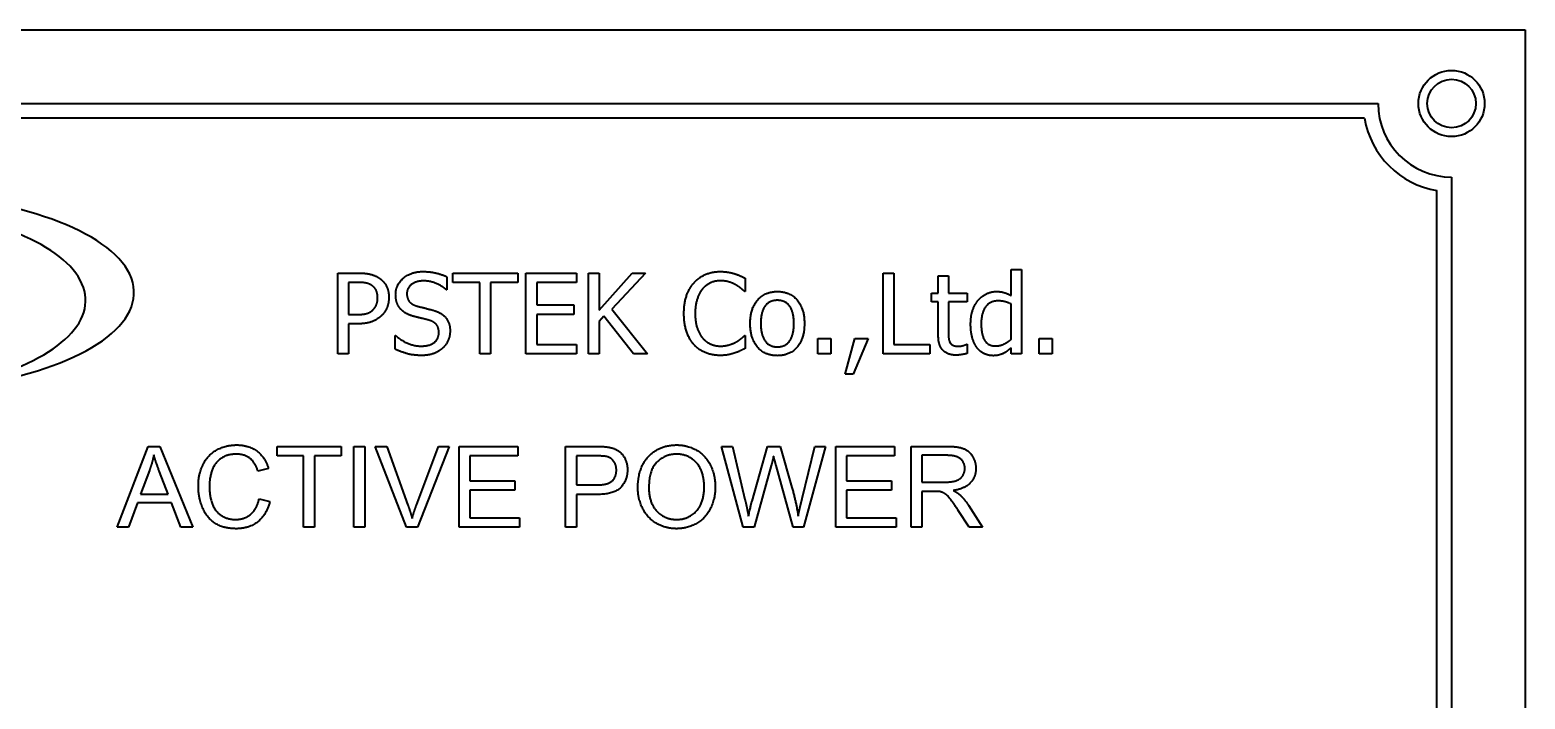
# Model space of a CAD drawing. Header units: millimetres. Extents: x 0 to 4205, y 0 to 2970.
# Drawn here: x 3429 to 3530.6, y 1779.7 to 1825.1 of the extents above; entities that cross this region are included whole.
import ezdxf

# ---------------------------------------------------------------- set-up
doc = ezdxf.new("R2010")
doc.units = ezdxf.units.MM
doc.header["$LTSCALE"] = 5
doc.layers.add('가시적인 것(ISO)', color=3, linetype='Continuous', lineweight=40)

msp = doc.modelspace()

# ---------------------------------------------------------------- linework, layer by layer
at = {"layer": '가시적인 것(ISO)'}
for p, q in [((3370.643, 1825.119), (3530.643, 1825.119)), ((3530.643, 1825.119), (3530.643, 1705.119)), ((3380.643, 1820.119), (3520.643, 1820.119)), ((3519.727, 1819.119), (3381.559, 1819.119)), ((3525.643, 1815.119), (3525.643, 1715.119)), ((3524.643, 1716.035), (3524.643, 1814.203)), ((3495.706, 1807.063), (3495.706, 1808.846)), ((3495.706, 1808.846), (3496.401, 1808.846)), ((3496.401, 1808.846), (3496.401, 1803.101)), ((3449.905, 1803.101), (3449.905, 1808.601)), ((3449.905, 1808.601), (3451.287, 1808.601)), ((3451.242, 1807.968), (3450.636, 1807.968)), ((3450.636, 1807.968), (3450.636, 1805.775)), ((3457.331, 1808.342), (3457.331, 1807.469)), ((3457.727, 1807.95), (3457.727, 1808.601)), ((3457.727, 1808.601), (3462.149, 1808.601)), ((3459.573, 1807.95), (3457.727, 1807.95)), ((3459.573, 1803.101), (3459.573, 1807.95)), ((3462.149, 1807.95), (3460.303, 1807.95)), ((3460.303, 1807.95), (3460.303, 1803.101)), ((3462.149, 1808.601), (3462.149, 1807.95)), ((3462.706, 1803.101), (3462.706, 1808.601)), ((3462.706, 1808.601), (3466.147, 1808.601)), ((3466.147, 1807.95), (3463.437, 1807.95)), ((3463.437, 1807.95), (3463.437, 1806.444)), ((3466.147, 1808.601), (3466.147, 1807.95)), ((3466.949, 1808.601), (3467.68, 1808.601)), ((3466.949, 1803.101), (3466.949, 1808.601)), ((3467.68, 1808.601), (3467.68, 1806.074)), ((3467.68, 1806.074), (3469.935, 1808.601)), ((3470.827, 1808.601), (3468.549, 1806.145)), ((3469.935, 1808.601), (3470.827, 1808.601)), ((3477.619, 1808.235), (3477.619, 1807.353)), ((3486.988, 1803.101), (3486.988, 1808.601)), ((3486.988, 1808.601), (3487.719, 1808.601)), ((3487.719, 1808.601), (3487.719, 1803.752)), ((3490.741, 1807.228), (3490.741, 1808.414)), ((3490.741, 1808.414), (3491.436, 1808.414)), ((3491.436, 1808.414), (3491.436, 1807.228)), ((3457.331, 1807.469), (3457.277, 1807.469)), ((3477.619, 1807.353), (3477.561, 1807.353)), ((3490.273, 1806.653), (3490.273, 1807.228)), ((3490.273, 1807.228), (3490.741, 1807.228)), ((3491.436, 1807.228), (3492.715, 1807.228)), ((3492.715, 1807.228), (3492.715, 1806.653)), ((3450.636, 1805.775), (3451.135, 1805.775)), ((3463.437, 1806.444), (3465.964, 1806.444)), ((3465.964, 1805.793), (3463.437, 1805.793)), ((3463.437, 1805.793), (3463.437, 1803.752)), ((3465.964, 1806.444), (3465.964, 1805.793)), ((3468.001, 1805.659), (3467.68, 1805.298)), ((3470.011, 1803.101), (3468.001, 1805.659)), ((3468.549, 1806.145), (3470.96, 1803.101)), ((3490.741, 1806.653), (3490.273, 1806.653)), ((3490.741, 1804.367), (3490.741, 1806.653)), ((3492.715, 1806.653), (3491.436, 1806.653)), ((3491.436, 1806.653), (3491.436, 1804.688)), ((3495.706, 1804.104), (3495.706, 1806.488)), ((3451.256, 1805.151), (3450.636, 1805.151)), ((3450.636, 1805.151), (3450.636, 1803.101)), ((3467.68, 1805.298), (3467.68, 1803.101)), ((3453.805, 1803.431), (3453.805, 1804.349)), ((3453.805, 1804.349), (3453.859, 1804.349)), ((3463.437, 1803.752), (3466.147, 1803.752)), ((3466.147, 1803.752), (3466.147, 1803.101)), ((3477.566, 1804.349), (3477.619, 1804.349)), ((3477.619, 1804.349), (3477.619, 1803.475)), ((3482.549, 1804.153), (3483.431, 1804.153)), ((3482.549, 1803.101), (3482.549, 1804.153)), ((3483.431, 1804.153), (3483.431, 1803.101)), ((3484.412, 1801.732), (3485.062, 1804.153)), ((3485.985, 1804.153), (3484.951, 1801.732)), ((3485.062, 1804.153), (3485.985, 1804.153)), ((3487.719, 1803.752), (3490.175, 1803.752)), ((3490.175, 1803.752), (3490.175, 1803.101)), ((3492.675, 1803.76), (3492.715, 1803.76)), ((3492.715, 1803.76), (3492.715, 1803.136)), ((3497.605, 1804.153), (3498.487, 1804.153)), ((3497.605, 1803.101), (3497.605, 1804.153)), ((3498.487, 1804.153), (3498.487, 1803.101)), ((3450.636, 1803.101), (3449.905, 1803.101)), ((3460.303, 1803.101), (3459.573, 1803.101)), ((3466.147, 1803.101), (3462.706, 1803.101)), ((3467.68, 1803.101), (3466.949, 1803.101)), ((3470.96, 1803.101), (3470.011, 1803.101)), ((3483.431, 1803.101), (3482.549, 1803.101)), ((3490.175, 1803.101), (3486.988, 1803.101)), ((3495.706, 1803.101), (3495.706, 1803.52)), ((3496.401, 1803.101), (3495.706, 1803.101)), ((3498.487, 1803.101), (3497.605, 1803.101)), ((3484.951, 1801.732), (3484.412, 1801.732)), ((3434.911, 1791.322), (3437.024, 1796.822)), ((3437.024, 1796.822), (3437.812, 1796.822)), ((3437.812, 1796.822), (3440.059, 1791.322)), ((3445.777, 1796.172), (3445.777, 1796.822)), ((3445.777, 1796.822), (3450.137, 1796.822)), ((3450.137, 1796.822), (3450.137, 1796.172)), ((3451.009, 1791.322), (3451.009, 1796.822)), ((3451.009, 1796.822), (3451.738, 1796.822)), ((3451.738, 1796.822), (3451.738, 1791.322)), ((3454.584, 1791.322), (3452.459, 1796.822)), ((3452.459, 1796.822), (3453.247, 1796.822)), ((3453.247, 1796.822), (3454.677, 1792.827)), ((3455.259, 1792.827), (3456.747, 1796.822)), ((3457.489, 1796.822), (3455.335, 1791.322)), ((3456.747, 1796.822), (3457.489, 1796.822)), ((3458.16, 1791.322), (3458.16, 1796.822)), ((3458.16, 1796.822), (3462.143, 1796.822)), ((3462.143, 1796.822), (3462.143, 1796.172)), ((3465.404, 1791.322), (3465.404, 1796.822)), ((3465.404, 1796.822), (3467.479, 1796.822)), ((3477.469, 1791.322), (3476.01, 1796.822)), ((3476.01, 1796.822), (3476.756, 1796.822)), ((3476.756, 1796.822), (3477.595, 1793.217)), ((3478.077, 1793.108), (3479.121, 1796.822)), ((3479.121, 1796.822), (3480.001, 1796.822)), ((3480.001, 1796.822), (3480.789, 1794.038)), ((3481.489, 1793.288), (3482.348, 1796.822)), ((3483.082, 1796.822), (3481.581, 1791.322)), ((3482.348, 1796.822), (3483.082, 1796.822)), ((3483.778, 1791.322), (3483.778, 1796.822)), ((3483.778, 1796.822), (3487.76, 1796.822)), ((3487.76, 1796.822), (3487.76, 1796.172)), ((3488.901, 1791.322), (3488.901, 1796.822)), ((3488.901, 1796.822), (3491.34, 1796.822)), ((3447.588, 1796.172), (3445.777, 1796.172)), ((3447.588, 1791.322), (3447.588, 1796.172)), ((3450.137, 1796.172), (3448.317, 1796.172)), ((3448.317, 1796.172), (3448.317, 1791.322)), ((3462.143, 1796.172), (3458.89, 1796.172)), ((3458.89, 1796.172), (3458.89, 1794.491)), ((3467.542, 1796.172), (3466.134, 1796.172)), ((3466.134, 1796.172), (3466.134, 1794.206)), ((3479.38, 1795.514), (3478.219, 1791.322)), ((3480.869, 1791.322), (3479.72, 1795.514)), ((3487.76, 1796.172), (3484.507, 1796.172)), ((3484.507, 1796.172), (3484.507, 1794.491)), ((3491.37, 1796.214), (3489.63, 1796.214)), ((3489.63, 1796.214), (3489.63, 1794.395)), ((3437.103, 1795.191), (3436.496, 1793.577)), ((3438.365, 1793.577), (3437.787, 1795.103)), ((3445.198, 1795.317), (3444.481, 1795.145)), ((3458.89, 1794.491), (3461.937, 1794.491)), ((3461.937, 1794.491), (3461.937, 1793.841)), ((3484.507, 1794.491), (3487.555, 1794.491)), ((3487.555, 1794.491), (3487.555, 1793.841)), ((3436.496, 1793.577), (3438.365, 1793.577)), ((3461.937, 1793.841), (3458.89, 1793.841)), ((3458.89, 1793.841), (3458.89, 1791.972)), ((3466.134, 1794.206), (3467.555, 1794.206)), ((3467.546, 1793.556), (3466.134, 1793.556)), ((3466.134, 1793.556), (3466.134, 1791.322)), ((3487.555, 1793.841), (3484.507, 1793.841)), ((3484.507, 1793.841), (3484.507, 1791.972)), ((3489.63, 1794.395), (3491.194, 1794.395)), ((3490.473, 1793.766), (3489.63, 1793.766)), ((3489.63, 1793.766), (3489.63, 1791.322)), ((3436.286, 1792.986), (3435.682, 1791.322)), ((3438.592, 1792.986), (3436.286, 1792.986)), ((3439.229, 1791.322), (3438.592, 1792.986)), ((3444.561, 1793.254), (3445.291, 1793.07)), ((3492.833, 1791.322), (3492.103, 1792.466)), ((3492.791, 1792.818), (3493.743, 1791.322)), ((3458.89, 1791.972), (3462.268, 1791.972)), ((3462.268, 1791.972), (3462.268, 1791.322)), ((3484.507, 1791.972), (3487.886, 1791.972)), ((3487.886, 1791.972), (3487.886, 1791.322)), ((3435.682, 1791.322), (3434.911, 1791.322)), ((3440.059, 1791.322), (3439.229, 1791.322)), ((3448.317, 1791.322), (3447.588, 1791.322)), ((3451.738, 1791.322), (3451.009, 1791.322)), ((3455.335, 1791.322), (3454.584, 1791.322)), ((3462.268, 1791.322), (3458.16, 1791.322)), ((3466.134, 1791.322), (3465.404, 1791.322)), ((3478.219, 1791.322), (3477.469, 1791.322)), ((3481.581, 1791.322), (3480.869, 1791.322)), ((3487.886, 1791.322), (3483.778, 1791.322)), ((3489.63, 1791.322), (3488.901, 1791.322)), ((3493.743, 1791.322), (3492.833, 1791.322))]:
    msp.add_line(p, q, dxfattribs=at)
for radius in [2.25, 1.65]:
    msp.add_circle((3525.643, 1820.119), radius, dxfattribs=at)
for radius, start, end in [(5, 180, 270), (6, 189.59407, 260.40593)]:
    msp.add_arc((3525.643, 1820.119), radius, start, end, dxfattribs=at)
for centre, major_axis, ratio, start_param, end_param in [((3418.951, 1807.275), (17.101, 0), 0.3942601, 5.0878455, 8.9791998), ((3416.918, 1806.74), (15.843, 0), 0.4069905, 5.2588489, 8.8617991)]:
    msp.add_ellipse(centre, major_axis=major_axis, ratio=ratio, start_param=start_param, end_param=end_param, dxfattribs=at)
for points in [[(3453.845, 1807.126), (3453.845, 1807.794), (3454.888, 1808.699), (3455.695, 1808.699)], [(3455.695, 1808.699), (3456.158, 1808.699), (3456.979, 1808.516), (3457.331, 1808.342)], [(3474.134, 1807.941), (3474.464, 1808.311), (3475.364, 1808.699), (3475.921, 1808.699)], [(3475.921, 1808.699), (3476.197, 1808.699), (3476.683, 1808.619), (3476.888, 1808.556)], [(3452.223, 1807.758), (3452.049, 1807.874), (3451.585, 1807.968), (3451.242, 1807.968)], [(3451.287, 1808.601), (3451.777, 1808.601), (3452.464, 1808.44), (3452.726, 1808.258)], [(3452.62, 1806.92), (3452.62, 1807.206), (3452.423, 1807.625), (3452.223, 1807.758)], [(3452.726, 1808.258), (3453.034, 1808.048), (3453.382, 1807.402), (3453.382, 1806.943)], [(3455.744, 1808.066), (3455.236, 1808.066), (3454.607, 1807.589), (3454.607, 1807.201)], [(3457.277, 1807.469), (3457.014, 1807.709), (3456.194, 1808.066), (3455.744, 1808.066)], [(3473.447, 1805.846), (3473.447, 1806.537), (3473.799, 1807.562), (3474.134, 1807.941)], [(3475.917, 1808.075), (3475.564, 1808.075), (3474.936, 1807.785), (3474.7, 1807.509)], [(3476.942, 1807.812), (3476.732, 1807.928), (3476.237, 1808.075), (3475.917, 1808.075)], [(3476.888, 1808.556), (3477.066, 1808.498), (3477.436, 1808.333), (3477.619, 1808.235)], [(3477.561, 1807.353), (3477.463, 1807.442), (3477.16, 1807.692), (3476.942, 1807.812)], [(3452.308, 1806.105), (3452.472, 1806.27), (3452.62, 1806.658), (3452.62, 1806.92)], [(3453.382, 1806.943), (3453.382, 1806.586), (3453.128, 1805.944), (3452.9, 1805.722)], [(3454.202, 1806.132), (3454.032, 1806.314), (3453.845, 1806.805), (3453.845, 1807.126)], [(3454.607, 1807.201), (3454.607, 1806.854), (3454.977, 1806.439), (3455.325, 1806.346)], [(3474.7, 1807.509), (3474.468, 1807.228), (3474.209, 1806.377), (3474.209, 1805.846)], [(3477.953, 1805.164), (3477.953, 1806.198), (3478.97, 1807.344), (3479.799, 1807.344)], [(3479.799, 1806.747), (3479.259, 1806.747), (3478.671, 1805.967), (3478.671, 1805.164)], [(3479.799, 1807.344), (3480.637, 1807.344), (3481.639, 1806.203), (3481.639, 1805.164)], [(3480.922, 1805.164), (3480.922, 1805.967), (3480.338, 1806.747), (3479.799, 1806.747)], [(3492.942, 1805.133), (3492.942, 1805.677), (3493.223, 1806.47), (3493.468, 1806.769)], [(3493.468, 1806.769), (3493.696, 1807.036), (3494.333, 1807.344), (3494.685, 1807.344)], [(3494.801, 1806.707), (3494.266, 1806.707), (3493.66, 1805.904), (3493.66, 1805.147)], [(3494.685, 1807.344), (3494.993, 1807.344), (3495.452, 1807.206), (3495.706, 1807.063)], [(3495.706, 1806.488), (3495.447, 1806.613), (3495.037, 1806.707), (3494.801, 1806.707)], [(3451.135, 1805.775), (3451.581, 1805.775), (3452.129, 1805.918), (3452.308, 1806.105)], [(3452.9, 1805.722), (3452.615, 1805.441), (3451.844, 1805.151), (3451.256, 1805.151)], [(3455.111, 1805.646), (3454.826, 1805.722), (3454.376, 1805.949), (3454.202, 1806.132)], [(3456.105, 1805.396), (3455.851, 1805.468), (3455.427, 1805.566), (3455.111, 1805.646)], [(3455.325, 1806.346), (3455.557, 1806.283), (3456.23, 1806.123), (3456.453, 1806.056)], [(3456.453, 1806.056), (3457.019, 1805.882), (3457.545, 1805.182), (3457.545, 1804.67)], [(3474.138, 1803.725), (3473.808, 1804.081), (3473.447, 1805.151), (3473.447, 1805.846)], [(3474.209, 1805.846), (3474.209, 1805.28), (3474.481, 1804.465), (3474.718, 1804.184)], [(3456.782, 1804.554), (3456.782, 1804.884), (3456.457, 1805.294), (3456.105, 1805.396)], [(3457.545, 1804.67), (3457.545, 1804.344), (3457.282, 1803.72), (3457.045, 1803.502)], [(3479.799, 1802.985), (3478.938, 1802.985), (3477.953, 1804.157), (3477.953, 1805.164)], [(3478.671, 1805.164), (3478.671, 1804.384), (3479.259, 1803.582), (3479.799, 1803.582)], [(3481.639, 1805.164), (3481.639, 1804.121), (3480.637, 1802.985), (3479.799, 1802.985)], [(3479.799, 1803.582), (3480.333, 1803.582), (3480.922, 1804.371), (3480.922, 1805.164)], [(3491.436, 1804.688), (3491.436, 1804.376), (3491.458, 1804.032), (3491.534, 1803.885)], [(3493.366, 1803.538), (3493.165, 1803.809), (3492.942, 1804.612), (3492.942, 1805.133)], [(3493.66, 1805.147), (3493.66, 1804.416), (3494.124, 1803.645), (3494.636, 1803.645)], [(3453.859, 1804.349), (3454.22, 1804.01), (3455.133, 1803.636), (3455.557, 1803.636)], [(3455.557, 1803.636), (3456.163, 1803.636), (3456.782, 1804.139), (3456.782, 1804.554)], [(3475.908, 1803.003), (3475.373, 1803.003), (3474.468, 1803.364), (3474.138, 1803.725)], [(3474.718, 1804.184), (3474.949, 1803.912), (3475.569, 1803.636), (3475.917, 1803.636)], [(3475.917, 1803.636), (3476.233, 1803.636), (3476.772, 1803.792), (3476.982, 1803.908)], [(3476.982, 1803.908), (3477.182, 1804.023), (3477.481, 1804.264), (3477.566, 1804.349)], [(3491.944, 1803.021), (3491.378, 1803.021), (3490.741, 1803.667), (3490.741, 1804.367)], [(3491.534, 1803.885), (3491.596, 1803.756), (3491.877, 1803.627), (3492.118, 1803.627)], [(3492.118, 1803.627), (3492.287, 1803.627), (3492.604, 1803.729), (3492.675, 1803.76)], [(3494.636, 1803.645), (3494.908, 1803.645), (3495.461, 1803.894), (3495.706, 1804.104)], [(3455.61, 1803.003), (3455.013, 1803.003), (3454.175, 1803.252), (3453.805, 1803.431)], [(3457.045, 1803.502), (3456.782, 1803.261), (3456.114, 1803.003), (3455.61, 1803.003)], [(3476.888, 1803.163), (3476.647, 1803.083), (3476.237, 1803.003), (3475.908, 1803.003)], [(3477.619, 1803.475), (3477.436, 1803.391), (3477.115, 1803.235), (3476.888, 1803.163)], [(3492.715, 1803.136), (3492.519, 1803.083), (3492.118, 1803.021), (3491.944, 1803.021)], [(3494.476, 1802.985), (3494.137, 1802.985), (3493.566, 1803.266), (3493.366, 1803.538)], [(3495.149, 1803.132), (3495.002, 1803.061), (3494.685, 1802.985), (3494.476, 1802.985)], [(3495.706, 1803.52), (3495.545, 1803.386), (3495.309, 1803.208), (3495.149, 1803.132)], [(3440.428, 1794.114), (3440.428, 1794.973), (3441.086, 1796.256), (3442.297, 1796.918), (3443.027, 1796.918)], [(3443.027, 1796.918), (3443.853, 1796.918), (3444.976, 1796.076), (3445.198, 1795.317)], [(3467.479, 1796.822), (3468.028, 1796.822), (3468.318, 1796.767)], [(3468.318, 1796.767), (3468.724, 1796.7), (3469.269, 1796.323), (3469.605, 1795.64), (3469.605, 1795.229)], [(3470.313, 1794), (3470.313, 1795.371), (3471.784, 1796.918), (3472.946, 1796.918)], [(3472.946, 1796.918), (3473.709, 1796.918), (3474.933, 1796.189), (3475.574, 1794.889), (3475.574, 1794.063)], [(3491.34, 1796.822), (3492.074, 1796.822), (3492.841, 1796.524), (3493.298, 1795.774), (3493.298, 1795.321)], [(3437.401, 1796.243), (3437.292, 1795.715), (3437.103, 1795.191)], [(3437.787, 1795.103), (3437.527, 1795.799), (3437.401, 1796.243)], [(3443.01, 1796.294), (3442.377, 1796.294), (3441.522, 1795.686), (3441.178, 1794.663), (3441.178, 1794.118)], [(3444.481, 1795.145), (3444.289, 1795.744), (3443.563, 1796.294), (3443.01, 1796.294)], [(3468.221, 1796.122), (3468.037, 1796.172), (3467.542, 1796.172)], [(3468.854, 1795.208), (3468.854, 1795.552), (3468.506, 1796.046), (3468.221, 1796.122)], [(3472.95, 1796.294), (3472.178, 1796.294), (3471.063, 1795.233), (3471.063, 1793.992)], [(3474.824, 1794.072), (3474.824, 1794.742), (3474.371, 1795.744), (3473.495, 1796.294), (3472.95, 1796.294)], [(3479.544, 1796.159), (3479.452, 1795.782), (3479.38, 1795.514)], [(3479.72, 1795.514), (3479.569, 1796.038), (3479.544, 1796.159)], [(3492.548, 1795.321), (3492.548, 1795.711), (3491.982, 1796.214), (3491.37, 1796.214)], [(3469.605, 1795.229), (3469.605, 1794.529), (3468.712, 1793.556), (3467.546, 1793.556)], [(3467.555, 1794.206), (3468.263, 1794.206), (3468.854, 1794.73), (3468.854, 1795.208)], [(3491.194, 1794.395), (3491.693, 1794.395), (3492.254, 1794.6), (3492.548, 1795.057), (3492.548, 1795.321)], [(3493.298, 1795.321), (3493.298, 1794.734), (3492.539, 1793.933), (3491.751, 1793.824)], [(3443.014, 1791.23), (3442.126, 1791.23), (3441.01, 1791.955), (3440.428, 1793.326), (3440.428, 1794.114)], [(3441.178, 1794.118), (3441.178, 1793.418), (3441.589, 1792.37), (3442.448, 1791.854), (3442.951, 1791.854)], [(3472.946, 1791.23), (3472.166, 1791.23), (3470.942, 1791.98), (3470.313, 1793.275), (3470.313, 1794)], [(3471.063, 1793.992), (3471.063, 1792.999), (3472.132, 1791.854), (3472.941, 1791.854)], [(3472.941, 1791.854), (3473.763, 1791.854), (3474.824, 1793.007), (3474.824, 1794.072)], [(3475.574, 1794.063), (3475.574, 1793.229), (3474.899, 1791.909), (3473.658, 1791.23), (3472.946, 1791.23)], [(3480.789, 1794.038), (3481.078, 1793.003), (3481.217, 1792.089)], [(3490.879, 1793.741), (3490.754, 1793.766), (3490.473, 1793.766)], [(3492.103, 1792.466), (3491.785, 1792.961), (3491.374, 1793.485), (3491.047, 1793.699), (3490.879, 1793.741)], [(3491.751, 1793.824), (3492.036, 1793.686), (3492.187, 1793.552)], [(3492.187, 1793.552), (3492.506, 1793.258), (3492.791, 1792.818)], [(3442.951, 1791.854), (3443.563, 1791.854), (3444.41, 1792.558), (3444.561, 1793.254)], [(3445.291, 1793.07), (3445.06, 1792.173), (3443.874, 1791.23), (3443.014, 1791.23)], [(3454.677, 1792.827), (3454.848, 1792.349), (3454.966, 1791.93)], [(3454.966, 1791.93), (3455.092, 1792.378), (3455.259, 1792.827)], [(3477.595, 1793.217), (3477.729, 1792.651), (3477.829, 1792.089)], [(3477.829, 1792.089), (3478.039, 1792.973), (3478.077, 1793.108)], [(3481.217, 1792.089), (3481.321, 1792.613), (3481.489, 1793.288)]]:
    msp.add_open_spline(points, degree=2, dxfattribs=at)

doc.saveas('drawing.dxf')
